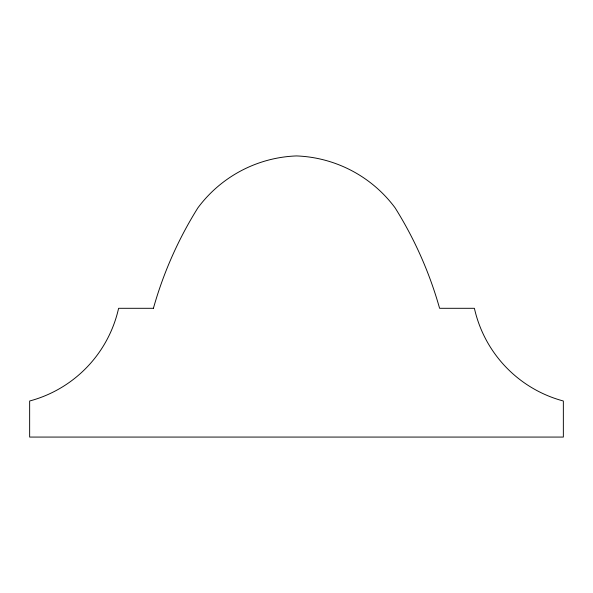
<?xml version="1.0" encoding="UTF-8"?>
<svg xmlns="http://www.w3.org/2000/svg" width="593" height="593" viewBox="0 0 593 593"><rect width="100%" height="100%" fill="white"/><g stroke="black" fill="none" stroke-linecap="round" stroke-linejoin="round"><path stroke-width="0.89" d="M153.409 308.301L118.6 308.301A123.893 123.893 0 0 1 29.65 401.001L29.65 437.071L563.35 437.071L563.35 401.001A123.893 123.893 0 0 1 474.4 308.301L439.591 308.301A386.102 386.102 0 0 0 395.116 207.861A128.733 128.733 0 0 0 296.5 155.929A128.733 128.733 0 0 0 197.884 207.861A386.102 386.102 0 0 0 153.409 308.301"/></g></svg>
